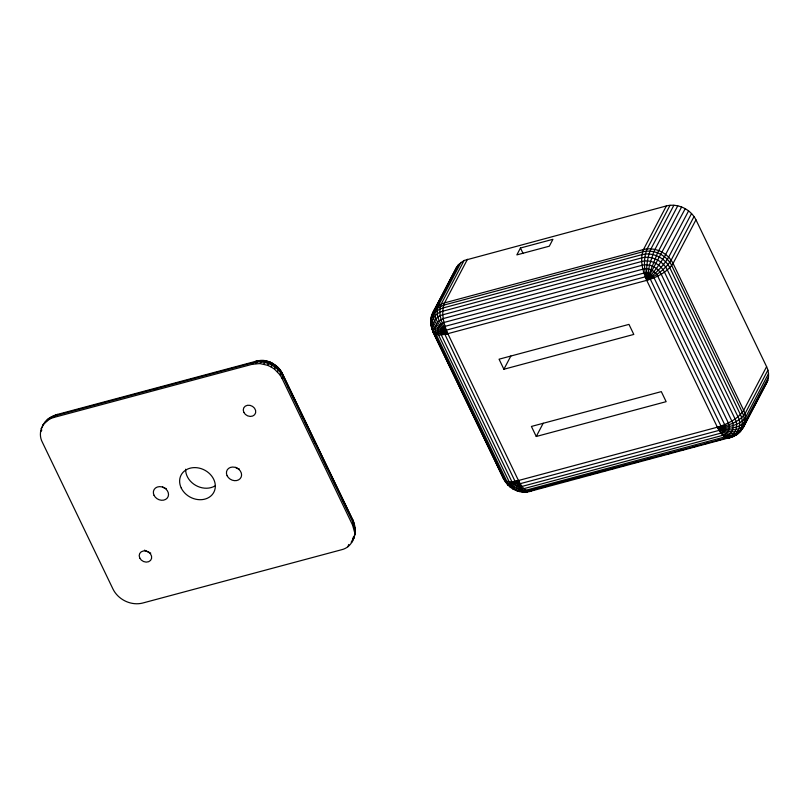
<?xml version="1.0" encoding="UTF-8"?>
<svg xmlns="http://www.w3.org/2000/svg" width="809" height="809" viewBox="0 0 809 809"><rect width="100%" height="100%" fill="white"/><g stroke="black" fill="none" stroke-linecap="round" stroke-linejoin="round"><path stroke-width="1.21" d="M50.037 417.656C41.967 422.773 37.588 433.472 42.402 442.331L113.038 589.174C118.266 599.742 131.129 605.961 142.627 603.059L341.54 549.746C354.362 546.813 357.972 530.502 352.835 519.975L282.199 373.131C277.598 363.12 260.832 355.343 252.317 364.262L53.404 417.565L50.027 418.809L44.505 422.874L48.307 418.85L56.033 414.805L256.574 361.107M431.601 320.698L430.884 324.712L433.27 332.641L503.906 479.484L507.718 484.925L510.712 487.423L518.468 480.516L717.371 427.203C727.331 424.108 737.768 419.244 743.693 410.284L766.598 366.669L695.962 219.826C690.734 209.258 677.871 203.039 666.373 205.941L464.073 260.498L458.561 264.563L456.589 267.273L433.695 310.889C430.459 316.653 430.176 323.479 432.137 329.668C435.849 334.208 442.513 333.935 447.832 333.672L646.735 280.359C656.696 277.265 667.132 272.4 673.058 263.441L695.962 219.826M513.432 488.545L513.189 489.142C518.62 492.196 525.193 492.944 531.159 491.114C524.798 492.671 520.996 485.117 518.468 480.516L447.832 333.672C438.64 332.327 426.727 324.439 432.33 313.943L456.589 267.273M355.212 527.903L355.181 533.303L353.766 538.673M529.531 491.508L733.247 436.648L740.275 431.521L743.562 427.031L766.467 383.415C769.379 378.288 769.096 371.897 766.598 366.669M353.26 537.125L352.411 541.727M352.835 519.975L353.28 523.069L352.542 524.98L354.494 531.918M467.46 259.254L444.566 302.869C440.672 312.881 443.747 324.197 447.832 333.672C443.201 334.602 437.093 336.392 433.27 332.641L432.825 329.546M354.747 533.222L355.191 531.149L354.473 535.376M430.914 321.466C431.571 316.754 432.431 311.91 435.657 308.178L458.561 264.563M347.921 546.722L348.73 544.477M353.846 528.419L354.564 526.457L353.968 522.948L354.342 524.97M281.906 378.137L282.644 376.225L282.199 373.131L275.394 365.193L275.818 366.153L274.544 369.207L279.985 374.87L281.906 378.137L352.542 524.98M279.985 374.87L280.935 371.462L279.56 369.531M252.317 364.262L259.82 363.565L267.536 365.284L269.751 361.997L272.916 363.474L271.187 366.993L274.544 369.207M277.507 371.857L278.609 368.641L277.659 367.225M42.998 425.767L43.888 423.764L45.81 422.338M354.484 536.559L351.207 542.232M767.903 370.107L744.998 413.723C738.91 422.571 727.513 425.837 717.371 427.203C724.692 431.035 734.946 434.544 742.217 428.851C745.079 423.805 744.806 417.505 742.338 412.357L671.703 265.514C666.555 255.108 653.894 248.99 642.568 251.842L443.656 305.155L437.376 308.138L432.946 313.053C432.289 322.366 440.581 329.324 447.832 333.672C441.977 333.096 435.1 331.872 431.571 326.634C430.772 319.545 435.96 312.82 442.796 311.202L641.699 257.889C651.66 255.371 662.804 260.761 667.334 269.913L737.96 416.756C742.541 424.968 737.747 436.243 728.434 438.195C722.801 437.517 719.808 431.682 717.371 427.203L646.735 280.359C642.649 270.884 639.585 259.578 643.468 249.556L666.373 205.941M461.079 262.278L438.185 305.893C434.615 315.955 441.36 326.391 447.832 333.672C440.945 330.82 433.219 326.219 431.571 318.362C433.28 313.174 437.851 309.351 443.059 307.966L641.972 254.653C652.772 251.923 664.856 257.768 669.781 267.698L740.407 414.542C743.896 421.307 742.45 430.428 736.069 434.959C728.96 437.376 722.164 431.864 717.371 427.203C727.331 427.465 739.446 425.949 745.655 417.222L768.55 373.606M464.073 260.498L441.178 304.113C437.467 314.165 442.392 325.188 447.832 333.672C440.642 327.736 432.208 318.17 435.657 308.178L441.178 304.113L444.566 302.869L643.468 249.556C654.966 246.654 667.829 252.873 673.058 263.441L743.693 410.284C746.525 416.129 746.535 423.724 742.217 428.851M520.45 248.009L516.84 254.896L549.311 246.189L552.931 239.302L520.45 248.009L523.11 253.53M503.896 369.248L633.801 334.43L628.967 324.389L499.062 359.196L503.896 369.248L510.843 356.011M536.246 436.486L666.141 401.668L661.307 391.627L531.412 426.444L536.246 436.486L543.193 423.249M670.034 205.294L647.139 248.909C643.054 258.84 644.277 270.166 646.735 280.359C656.119 275.505 665.403 269.245 671.136 260.164L694.041 216.549M673.877 205.253L650.972 248.869C646.674 258.698 646.128 269.781 646.735 280.359C655.138 273.816 663.147 266.353 668.659 257.161L691.553 213.546M677.76 205.81L653.783 251.72L649.496 265.17L646.735 280.359L656.463 268.436L664.452 256.716L688.59 210.896M681.593 206.973L657.555 252.853L646.735 280.359L685.233 208.682M768.52 377.055L745.625 420.67C739.355 429.276 726.816 428.932 717.371 427.203C723.489 439.105 737.09 439.995 742.773 427.506M743.946 425.261L747.465 418.556M750.408 412.964L755.687 402.902M756.86 400.657L758.033 398.422M759.216 396.188L764.495 386.126M767.822 380.361L744.927 423.977C738.668 432.441 726.007 430.206 717.371 427.203C723.711 432.036 735.614 437.952 741.6 429.741M263.714 364.131L265.645 361.37L267.091 361.299L267.577 362.28M259.82 363.565L263.067 360.511L267.091 361.299M255.978 363.605L258.384 360.885L264.108 360.865M513.189 489.142L518.468 480.516C520.005 484.733 521.35 490.83 526.356 492.074L527.721 491.73L521.987 491.751L516.081 490.426L518.468 480.516C513.836 481.446 507.728 483.236 503.906 479.484L432.724 331.225M53.404 417.565L54.597 415.866L57.661 414.42C53.778 415.715 49.43 417.039 47.023 420.599M50.027 418.809L51.26 417.09L54.597 415.866L253.5 362.563C264.826 359.702 277.497 365.82 282.644 376.225L353.28 523.069L355.202 529.905M40.48 431.945L41.866 430.024M46.426 421.489L47.66 419.8M765.152 385.215L766.467 383.415M41.178 428.639L42.553 426.768M42.533 425.585L43.888 423.764M52.14 417.039L54.739 415.492M734.835 435.525L728.434 438.195M153.417 389.523L157.077 388.542M532.595 490.052L536.256 489.071M538.703 488.424L542.364 487.443M544.801 486.785L548.462 485.804M565.542 481.224L569.202 480.243M577.747 477.957L581.408 476.976M589.953 474.681L593.614 473.7M596.051 473.053L599.712 472.072M602.159 471.414L605.82 470.433M610.694 469.129L614.355 468.148M622.9 465.853L626.56 464.872M635.105 462.586L638.766 461.605M647.301 459.31L650.962 458.329M659.507 456.043L663.168 455.062M668.052 453.758L671.713 452.767M680.258 450.482L683.918 449.501M692.453 447.215L696.114 446.234M704.659 443.939L708.32 442.958M716.865 440.672L720.526 439.692M254.936 361.502C265.746 358.771 277.831 364.616 282.745 374.547L353.381 521.39M259.305 361.239L261.176 360.905M524.93 491.71L726.644 437.902C734.885 436.172 739.123 426.201 735.078 418.931L664.442 272.087C660.437 263.997 650.578 259.234 641.77 261.459L442.867 314.772C434.625 316.501 430.388 326.472 434.433 333.733L505.069 480.576L508.446 485.39L513.391 483.833L518.468 480.516L519.439 486.664L521.026 490.699L523.029 492.105L524.111 491.771L521.674 491.417M144.457 550.171L150.737 553.113M503.36 478.068L510.712 487.423M267.536 365.284L271.187 366.993M519.661 491.619L518.225 488.707L518.468 480.516C514.585 481.911 509.448 485.117 505.564 482.316L505.16 481.153M508.446 485.39L507.496 483.974M510.277 486.462L512.38 487.857M510.277 487.22L513.28 489.121M281.036 372.039L283.221 376.589M287.599 385.691L288.702 387.976M291.432 393.659L295.265 401.628M301.292 414.157L303.486 418.708M304.578 420.983L307.319 426.677M311.698 435.778L315.53 443.747M323.196 459.684L327.574 468.795M331.953 477.897L335.786 485.865M342.359 499.527L347.83 510.914M432.137 329.668L430.894 322.71M270.024 362.189L270.034 363.029M239.322 468.998A7.857 6.512 27.7 0 1 235.641 467.278M166.25 488.585A7.857 6.512 27.7 0 1 162.569 486.856M214.881 485.987A18.496 15.32 27.7 0 1 195.667 485.349A18.496 15.32 27.7 0 1 185.645 469.24M434.959 327.807L436.193 334.481L506.828 481.325C510.196 488.12 518.458 492.115 525.85 490.244L724.763 436.941C731.67 435.485 735.229 427.122 731.832 421.024L661.196 274.18C657.828 267.385 649.566 263.39 642.174 265.251L443.271 318.564L437.548 321.982L434.959 327.807M437.527 329.657L438.488 334.855L509.124 481.699C511.743 486.978 518.175 490.082 523.919 488.636L722.831 435.323C728.211 434.2 730.972 427.688 728.333 422.945L657.697 276.102C655.078 270.823 648.646 267.708 642.902 269.164L443.989 322.467L439.54 325.127L437.527 329.657M440.592 331.286L441.249 334.835L511.885 481.679C513.675 485.299 518.073 487.423 522.007 486.431L720.92 433.118C724.591 432.35 726.482 427.89 724.682 424.654L654.046 277.811C652.256 274.19 647.857 272.067 643.924 273.058L445.011 326.371L441.967 328.181L440.592 331.286M444.06 332.641L515.03 481.284L517.527 483.519L520.167 483.691L719.08 430.388L721.203 428.457L720.991 426.08L650.355 279.236L647.857 277.012L645.218 276.83L446.305 330.143L444.758 331.063L444.06 332.641M243.822 412.337A6.472 5.36 27.7 0 0 254.602 414.744A6.472 5.36 27.7 0 0 250.092 405.37A6.472 5.36 27.7 0 0 243.822 412.337M181.236 488.009A18.496 15.32 27.7 0 0 212.029 494.865A18.496 15.32 27.7 0 0 199.156 468.098A18.496 15.32 27.7 0 0 181.236 488.009M154.034 495.3A7.857 6.512 27.7 0 0 167.129 498.213A7.857 6.512 27.7 0 0 161.648 486.836A7.857 6.512 27.7 0 0 154.034 495.3M139.755 558.018A6.472 5.36 27.7 0 0 150.535 560.425A6.472 5.36 27.7 0 0 146.024 551.05A6.472 5.36 27.7 0 0 139.755 558.018M227.107 475.712A7.857 6.512 27.7 0 0 240.192 478.625A7.857 6.512 27.7 0 0 234.721 467.248A7.857 6.512 27.7 0 0 227.107 475.712"/></g></svg>
